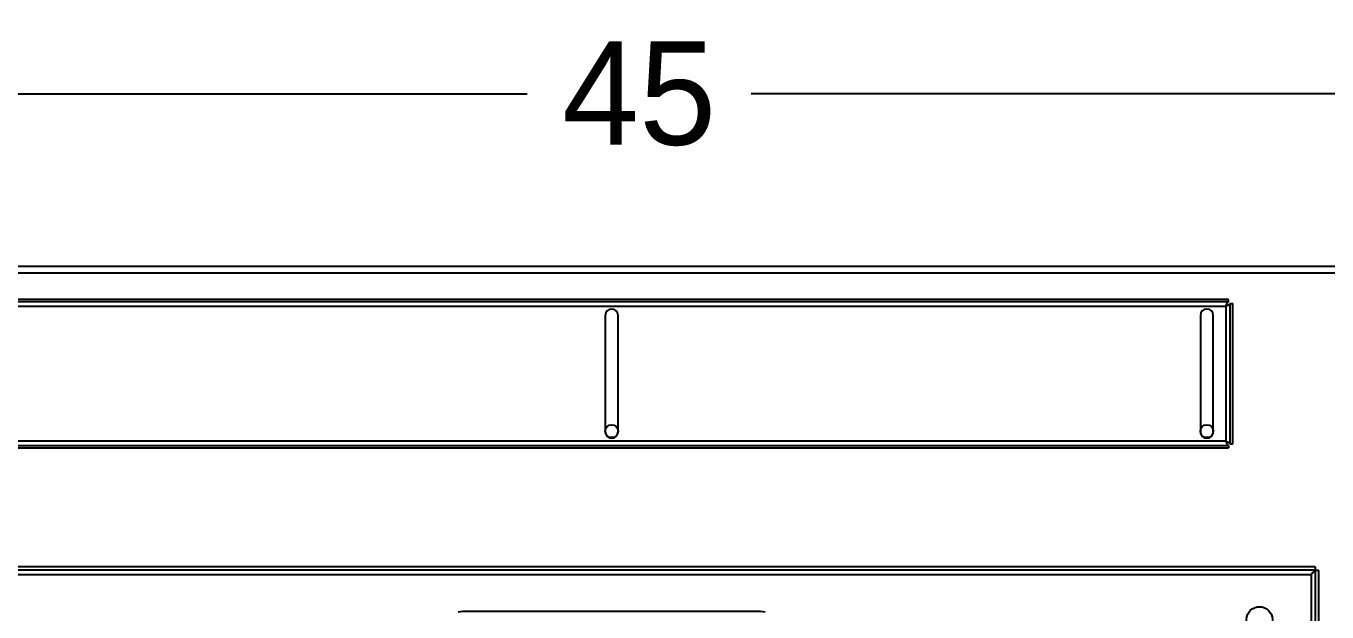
# Model space of a CAD drawing. Header units: inches. Extents: x 1229 to 1453, y -1023 to -720.
# Drawn here: x 1295.36 to 1320.5, y -792.67 to -781.34 of the extents above; entities that cross this region are included whole.
import ezdxf

# ---------------------------------------------------------------- set-up
doc = ezdxf.new("R2010")
doc.units = ezdxf.units.IN
doc.header["$MEASUREMENT"] = 0
doc.header["$PDSIZE"] = -1
doc.dimstyles.new('RAE Solutions', dxfattribs={"dimtxt": 2, "dimasz": 1.5, "dimexe": 0.5, "dimexo": 0.5, "dimgap": 0.5, "dimtad": 0, "dimtih": 1, "dimtoh": 1, "dimdec": 3, "dimrnd": 0.125, "dimzin": 1, "dimdsep": 46, "dimlunit": 5, "dimtxsty": 'Standard', "dimcen": 0.09, "dimadec": 0, "dimazin": 0, "dimtfac": 1, "dimtdec": 3, "dimtofl": 0, "dimtmove": 0, "dimatfit": 3, "dimfxl": 1, "dimtolj": 1, "dimtzin": 1, "dimarcsym": 0})

# ---------------------------------------------------------------- blocks, each defined once
blk = doc.blocks.new('*D269')
at = {"color": 0, "lineweight": -2, "transparency": 16777216}
for p, q in [((1284.736, -786.764), (1284.736, -782.148)), ((1329.674, -786.764), (1329.674, -782.148)), ((1286.236, -782.648), (1305.038, -782.648)), ((1328.174, -782.648), (1309.372, -782.648))]:
    blk.add_line(p, q, dxfattribs=at)
at = {"color": 0, "transparency": 16777216}
for points in [[(1286.236, -782.398), (1286.236, -782.898), (1284.736, -782.648)], [(1328.174, -782.398), (1328.174, -782.898), (1329.674, -782.648)]]:
    blk.add_solid(points, dxfattribs=at)
at = {"layer": 'Defpoints', "color": 0, "transparency": 16777216}
for p in [(1329.674, -782.648), (1284.736, -787.264), (1329.674, -787.264)]:
    blk.add_point(p, dxfattribs=at)
at = {"color": 0, "transparency": 16777216, "insert": (1307.205, -782.648), "char_height": 2, "attachment_point": 5}
blk.add_mtext('\\A1;45', dxfattribs=at)

msp = doc.modelspace()

# ---------------------------------------------------------------- linework, layer by layer
at = {"color": 18, "linetype": 'Continuous', "lineweight": 25, "true_color": 0x000000}
for p, q in [((1239.6739, -785.9825), (1328.6739, -785.9825)), ((1328.6739, -786.1155), (1239.6739, -786.1155)), ((1318.596, -786.6239), (1294.7517, -786.6239)), ((1318.596, -786.6739), (1294.7517, -786.6739)), ((1294.8069, -786.7569), (1318.5409, -786.7569)), ((1318.5409, -786.7569), (1318.5409, -789.3659)), ((1318.596, -786.6739), (1318.596, -786.6239)), ((1318.6239, -786.7017), (1318.6739, -786.7017)), ((1318.6239, -789.421), (1318.6239, -786.7017)), ((1318.6739, -789.421), (1318.6739, -786.7017)), ((1306.5489, -786.9364), (1306.5489, -789.1864)), ((1306.7989, -789.1864), (1306.7989, -786.9364)), ((1318.0489, -786.9364), (1318.0489, -789.1864)), ((1318.2989, -789.1864), (1318.2989, -786.9364)), ((1318.5409, -789.3659), (1294.8069, -789.3659)), ((1294.7517, -789.4489), (1318.596, -789.4489)), ((1294.7517, -789.4989), (1318.596, -789.4989)), ((1318.596, -789.4489), (1318.596, -789.4989)), ((1318.6239, -789.421), (1318.6739, -789.421)), ((1320.2665, -791.7987), (1293.2607, -791.7987)), ((1320.2665, -791.8617), (1293.2607, -791.8617)), ((1320.2665, -791.7987), (1320.2665, -791.8617)), ((1320.3366, -791.8687), (1320.2736, -791.8687)), ((1320.2736, -819.2706), (1320.2736, -791.8687)), ((1320.3366, -819.2706), (1320.3366, -791.8687)), ((1293.3366, -791.9447), (1320.1906, -791.9447)), ((1320.1906, -791.9447), (1320.1906, -819.1947)), ((1303.7963, -792.6624), (1303.7059, -792.6729)), ((1309.5514, -792.6624), (1303.7963, -792.6624)), ((1309.6418, -792.6729), (1309.5514, -792.6624))]:
    msp.add_line(p, q, dxfattribs=at)
for centre, radius in [((1306.6739, -789.1737), 0.125), ((1318.1739, -789.1737), 0.125), ((1319.1906, -792.8197), 0.25)]:
    msp.add_circle(centre, radius, dxfattribs=at)
for centre, start, end in [((1306.6739, -786.9364), 0, 180), ((1318.1739, -786.9364), 0, 180), ((1306.6739, -789.1864), 180, 0), ((1318.1739, -789.1864), 180, 0)]:
    msp.add_arc(centre, 0.125, start, end, dxfattribs=at)
for points, knots in [([(1318.5409, -786.7569), (1318.5451, -786.7467), (1318.5537, -786.7265), (1318.5666, -786.7001), (1318.5795, -786.6813), (1318.5893, -786.6744), (1318.5948, -786.674), (1318.596, -786.6739)], [0, 0, 0, 0, 0.2332176, 0.4664862, 0.6997632, 0.9330417, 1, 1, 1, 1]), ([(1318.6239, -786.7017), (1318.6228, -786.706), (1318.6206, -786.7146), (1318.6038, -786.7274), (1318.5794, -786.7403), (1318.5567, -786.7501), (1318.5438, -786.7556), (1318.5409, -786.7569)], [0, 0, 0, 0, 0.2332229, 0.4664916, 0.6997641, 0.9330449, 1, 1, 1, 1]), ([(1318.596, -789.4489), (1318.5917, -789.4478), (1318.5831, -789.4456), (1318.5703, -789.4288), (1318.5574, -789.4045), (1318.5476, -789.3817), (1318.5421, -789.3688), (1318.5409, -789.3659)], [0, 0, 0, 0, 0.2332229, 0.4664903, 0.6997614, 0.9330409, 1, 1, 1, 1]), ([(1318.5409, -789.3659), (1318.551, -789.3702), (1318.5713, -789.3787), (1318.5977, -789.3916), (1318.6164, -789.4045), (1318.6233, -789.4143), (1318.6238, -789.4198), (1318.6239, -789.421)], [0, 0, 0, 0, 0.233225, 0.4664945, 0.6997631, 0.9330447, 1, 1, 1, 1]), ([(1320.2665, -791.8617), (1320.2661, -791.8621), (1320.2653, -791.8629), (1320.261, -791.8689), (1320.2545, -791.8775), (1320.2429, -791.8911), (1320.2212, -791.9131), (1320.202, -791.9329), (1320.1906, -791.9447)], [0, 0, 0, 0, 0.1202754, 0.2365964, 0.3512753, 0.4667359, 0.683958, 1, 1, 1, 1]), ([(1320.1906, -791.9447), (1320.2034, -791.9323), (1320.2241, -791.9123), (1320.2484, -791.8884), (1320.2643, -791.8756), (1320.2725, -791.8699), (1320.2733, -791.8691), (1320.2736, -791.8687)], [0, 0, 0, 0, 0.3427326, 0.5568104, 0.7264845, 0.8967102, 1, 1, 1, 1])]:
    msp.add_open_spline(points, degree=3, knots=knots, dxfattribs=at)

# ---------------------------------------------------------------- dimensions: what is measured, and where the dimension line sits
at = {"color": 18, "true_color": 0x000000}
dim = msp.add_linear_dim(base=(1329.673854293, -782.6478094493), p1=(1284.736354293, -787.2637972179), p2=(1329.673854293, -787.2637972179), dimstyle='RAE Solutions', dxfattribs=at)
dim.commit()
dim.dimension.update_dxf_attribs({"geometry": '*D269', "text_midpoint": (1307.205104293, -782.6478094493)})

doc.saveas('drawing.dxf')
